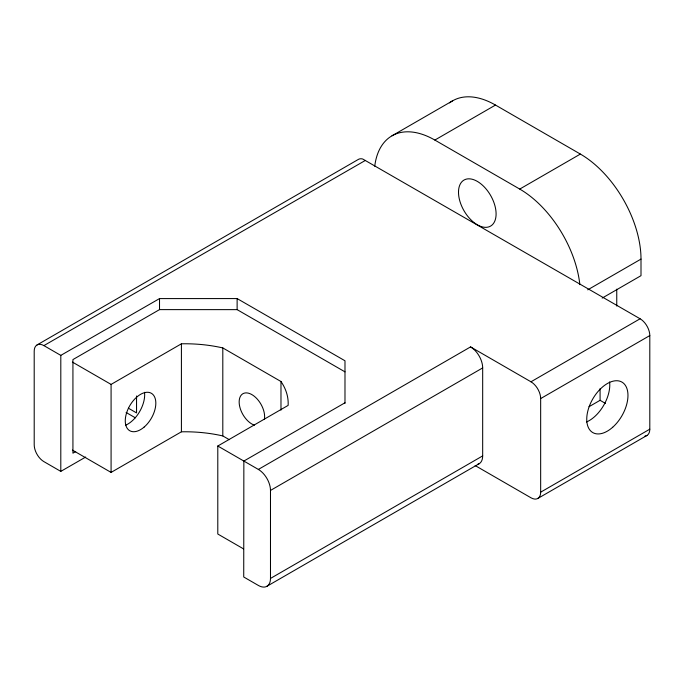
<?xml version="1.0" encoding="UTF-8"?>
<svg xmlns="http://www.w3.org/2000/svg" width="684" height="684" viewBox="0 0 684 684"><rect width="100%" height="100%" fill="white"/><g stroke="black" fill="none" stroke-linecap="round" stroke-linejoin="round"><path stroke-width="1.03" d="M60.799 471.387L60.808 355.381L43.904 345.617A13.723 7.926 60 0 0 34.2 351.225L34.209 444.822A13.723 7.917 60 0 0 43.904 461.632L60.799 471.387L85.697 457.04M75.693 451.594L72.931 453.184L72.931 359.579L159.517 309.613L159.517 298.592L237.126 298.575L344.993 360.784L344.984 403.355M344.984 371.857L237.126 309.638L237.126 298.575M344.975 402.791L243.855 461.059L243.726 576.997L258.355 585.436A17.151 9.901 60 0 0 270.488 578.433L270.488 490.437A17.151 9.901 60 0 0 258.364 469.429L217.794 446.019L217.794 534.024L243.572 548.901M477.5 464.385A17.151 9.901 60 0 0 482.673 455.903L482.682 367.906A17.151 9.901 60 0 0 470.558 346.908L258.364 469.429M644.944 436.076A13.723 7.917 60 0 0 649.8 429.176L649.8 335.57A13.706 7.917 60 0 0 640.096 318.778L362.725 159.013A13.723 7.926 60 0 0 358.373 159.406L37.047 344.941M391.983 135.817L452.611 100.813M374.738 166.238A85.748 49.505 60 0 1 434.853 140.066L495.49 105.062L580.374 154.071A85.748 49.505 60 0 1 641.002 259.091L641.002 275.678L602.185 298.087M72.41 362.084L111.082 384.408L181.414 343.804A103.293 59.636 0 0 1 222.804 347.925L280.979 381.51A103.293 59.636 0 0 1 288.126 405.407L217.794 446.019M434.853 140.066L519.737 189.075L580.374 154.071M72.41 450.089L111.082 472.413L181.414 431.809A103.293 59.636 0 0 1 222.804 435.93L229.268 439.667M587.718 289.845L641.002 259.091M270.488 490.437L482.682 367.906M470.558 346.908L530.964 381.792L640.096 318.778M475.124 465.548L530.964 497.781A13.723 7.917 60 0 0 540.659 492.181L540.659 398.584L649.8 335.57M270.488 578.433L482.673 455.903M266.931 586.282L479.116 463.752M589.01 406.706L600.082 400.311L600.082 388.623M540.659 492.181L649.8 429.176M537.821 498.465L646.953 435.452M43.904 345.617L365.393 160.407M60.808 355.381L159.517 298.592M159.517 309.613L237.126 309.638M128.464 408.237L136.543 412.905L136.543 395.993M126.121 412.478L135.338 417.804M600.082 400.311L605.485 403.44M616.754 289.152L616.754 306.064M280.979 381.51L280.979 410.135M222.804 347.925L222.804 435.93M181.414 343.804L181.414 431.809M111.082 384.408L111.082 472.413M609.606 381.928A29.155 16.835 -60 0 1 586.479 421.994M530.964 381.792A13.706 7.917 60 0 1 540.659 398.584M144.529 392.3A24.008 13.86 -60 0 1 125.471 425.286M254.38 425.174A18.006 10.397 60 0 1 239.186 402.944A18.006 10.397 60 0 1 252.729 395.13A18.006 10.397 60 0 1 264.375 419.403M449.533 102.874A85.748 49.505 60 0 1 495.49 105.062M519.737 189.075A85.748 49.505 60 0 1 579.852 284.655M612.693 427.252A29.155 16.835 -60 0 0 621.927 382.091A29.155 16.835 -60 0 0 587.445 412.674A29.155 16.835 -60 0 0 612.693 427.252M458.502 192.452A26.582 15.347 60 0 0 486.871 227.285A26.582 15.347 60 0 0 486.521 189.494A26.582 15.347 60 0 0 458.502 192.452M144.11 427.098A21.606 12.474 -60 0 0 151.634 393.454A21.606 12.474 -60 0 0 125.899 415.427A21.606 12.474 -60 0 0 144.11 427.098"/></g></svg>
